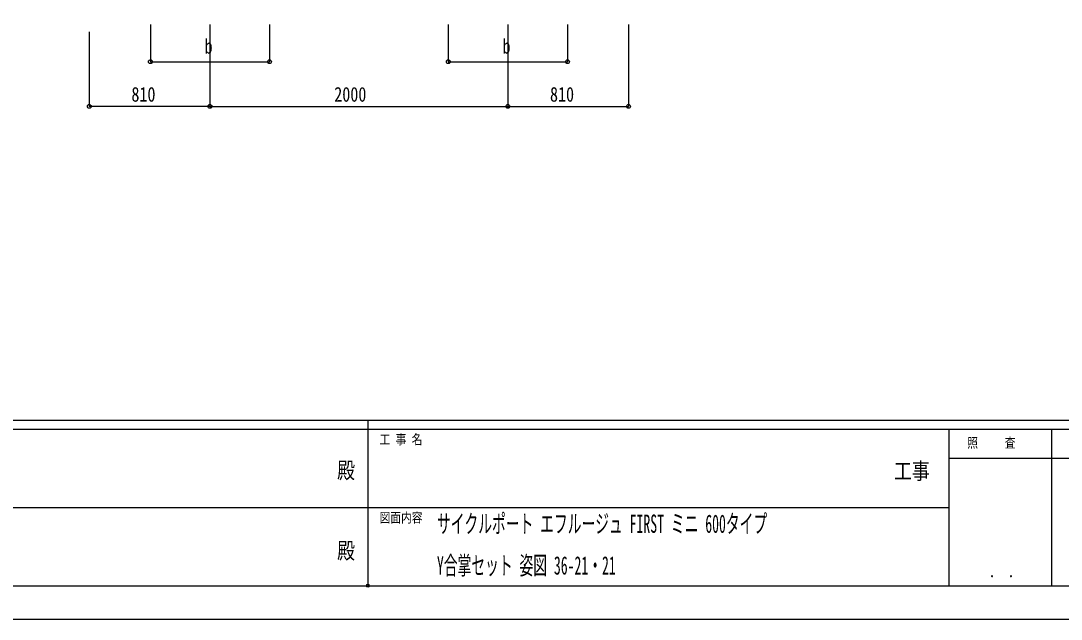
# Model space of a CAD drawing. Units: millimetres, scale not verified. Extents: x -12615 to 12615, y -8910 to 8910.
# Drawn here: x -2344 to 4640, y -8910 to -4890 of the extents above; entities that cross this region are included whole.
import ezdxf
from ezdxf.enums import TextEntityAlignment as Align

# ---------------------------------------------------------------- set-up
doc = ezdxf.new("R2010")
doc.units = ezdxf.units.MM
doc.header["$LTSCALE"] = 40
doc.header["$PDMODE"] = 32
doc.header["$PDSIZE"] = 20
for name, color, linetype in [('0-2_USER1', 3, 'Continuous'), ('0-6_YKK_D', 6, 'Continuous'), ('0-7_YKK_ZWAK', 7, 'Continuous')]:
    doc.layers.add(name, color=color, linetype=linetype)
doc.styles.add('ＭＳ ゴシック', font='')
doc.styles.get('ＭＳ ゴシック').set_extended_font_data('MS Gothic')

msp = doc.modelspace()

# ---------------------------------------------------------------- linework, layer by layer
at = {"layer": '0-6_YKK_D'}
for p, q in [((-1474.91, -4915), (-1474.91, -5166)), ((-1074.7, -4915), (-1074.7, -5466)), ((-1074.7, -4915), (-1074.7, -5466)), ((-674.91, -4915), (-674.91, -5166)), ((525.09, -4915), (525.09, -5166)), ((925.3, -4915), (925.3, -5466)), ((925.3, -4915), (925.3, -5466)), ((1325.09, -4915), (1325.09, -5166)), ((1735.29, -4915), (1735.29, -5466)), ((-1884.7, -4965), (-1884.7, -5466)), ((-1474.91, -5165), (-674.91, -5165)), ((525.09, -5165), (1325.09, -5165)), ((-1074.7, -5465), (-1884.7, -5465)), ((-1074.7, -5465), (925.3, -5465)), ((925.3, -5465), (1735.29, -5465))]:
    msp.add_line(p, q, dxfattribs=at)
for centre in [(-1474.91, -5165), (-674.91, -5165), (525.09, -5165), (1325.09, -5165), (-1884.7, -5465), (-1074.7, -5465), (-1074.7, -5465), (925.3, -5465), (925.3, -5465), (1735.29, -5465)]:
    msp.add_circle(centre, 12.75, dxfattribs=at)
at = {"layer": '0-7_YKK_ZWAK'}
for p, q in [((11685.06, -7575), (-11714.94, -7575)), ((-14.94, -7575), (-14.94, -8685)), ((-14.94, -7635), (-3914.94, -7635)), ((3885.06, -7635), (-14.94, -7635)), ((4575.06, -7635), (4575.06, -8685)), ((5955.06, -7830), (3885.06, -7830)), ((-3892.44, -8160), (-14.94, -8160)), ((-14.94, -8160), (3885.06, -8160)), ((-3914.94, -8685), (-14.94, -8685)), ((-14.94, -8685), (3885.06, -8685)), ((3885.06, -8685), (5955.06, -8685))]:
    msp.add_line(p, q, dxfattribs=at)
msp.add_lwpolyline([(-12615, -8910), (12615, -8910), (12615, 8910), (-12615, 8910)], close=True, dxfattribs=at)
msp.add_lwpolyline([(5955.06, -7635), (3885.06, -7635), (3885.06, -8685)], dxfattribs=at)
msp.add_point((-14.94, -8685), dxfattribs=at)

# ---------------------------------------------------------------- texts
at = {"layer": '0-2_USER1', "style": 'ＭＳ ゴシック', "width": 0.55}
for s, p in [('サイクルポート エフルージュ FIRST ミニ 600タイプ', (449, -8367)), ('Y合掌セット 姿図 36-21・21', (449, -8647))]:
    msp.add_text(s, height=123.2, dxfattribs=at).set_placement(p, align=Align.BOTTOM_LEFT)
at = {"layer": '0-6_YKK_D', "style": 'ＭＳ ゴシック', "width": 0.8}
for s, p in [('b', (-1110.91, -5140)), ('b', (889.09, -5140)), ('810', (-1602.1, -5463)), ('2000', (-240.3, -5463)), ('810', (1207.9, -5463))]:
    msp.add_text(s, height=98.97, dxfattribs=at).set_placement(p, align=Align.BOTTOM_LEFT)
at = {"layer": '0-7_YKK_ZWAK', "style": 'ＭＳ ゴシック', "width": 0.8}
for s, height, p in [('工 事 名', 65.98, (63.81, -7755)), ('照     査', 65.98, (4009.26, -7777.5)), ('殿', 110, (-221, -7997.5)), ('工事', 110, (3517, -8002.4)), ('図面内容', 65.98, (63.81, -8280)), ('殿', 110, (-221, -8537.5)), ('． ．', 77.75, (4155, -8653.06))]:
    msp.add_text(s, height=height, dxfattribs=at).set_placement(p, align=Align.BOTTOM_LEFT)

doc.saveas('drawing.dxf')
